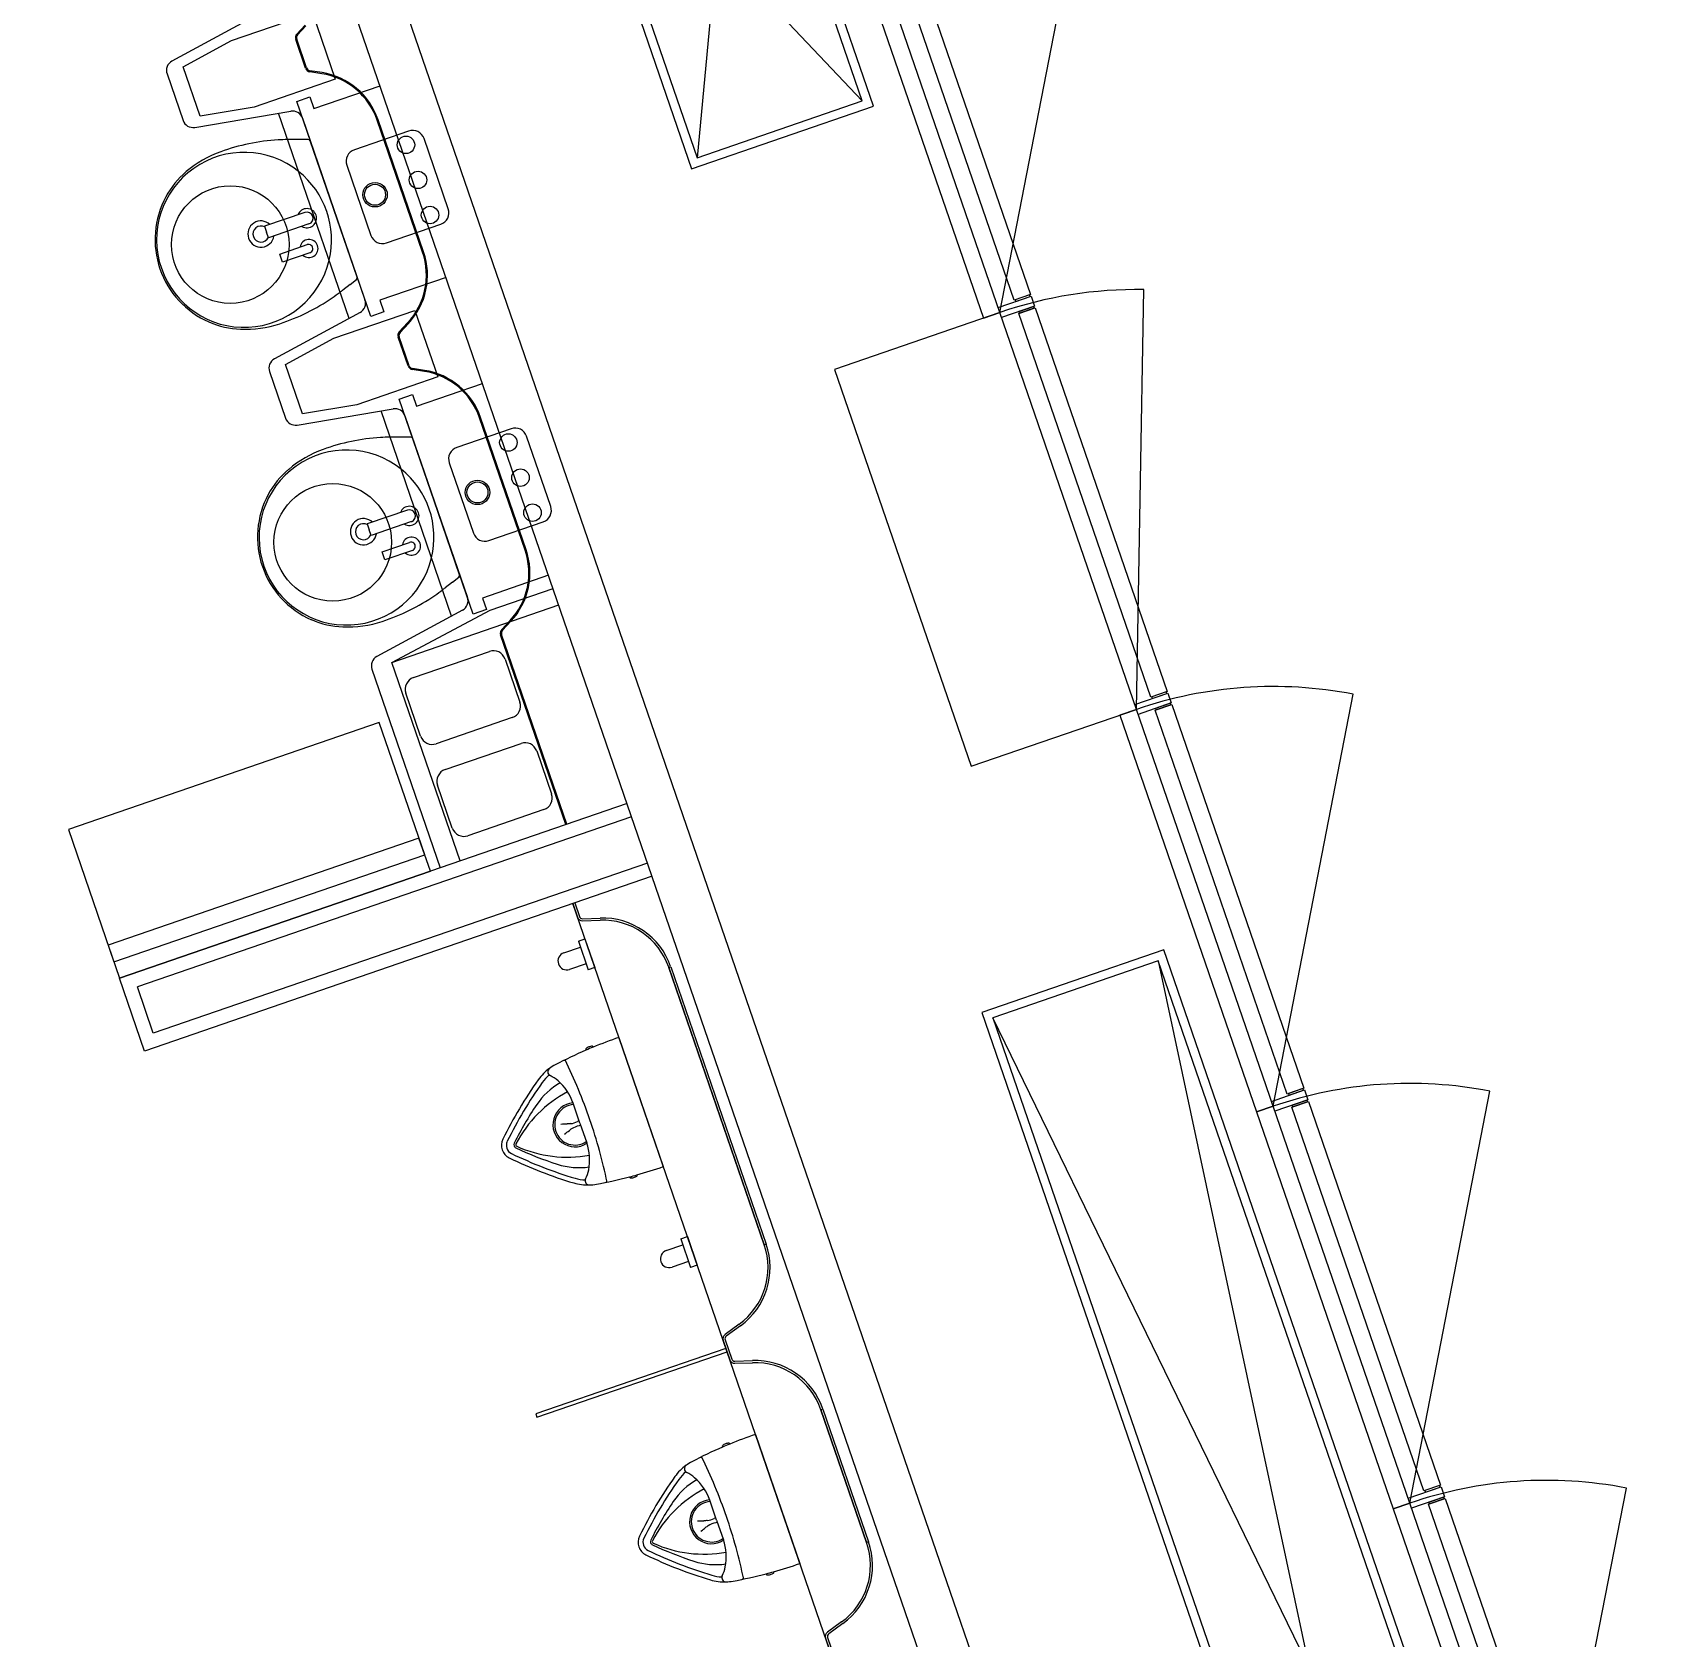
# Model space of a CAD drawing. Extents: x 809431 to 809707, y 818703 to 819368.
# Drawn here: x 809657.835 to 809662.531, y 818747.394 to 818751.983 of the extents above; entities that cross this region are included whole.
import ezdxf

# ---------------------------------------------------------------- set-up
doc = ezdxf.new("R2010")
doc.units = 0
for name, color, linetype in [('MAJ060__', 7, 'Continuous'), ('MAJ221__', 7, 'Continuous'), ('MAJ322__', 7, 'Continuous'), ('MAJ325__', 7, 'Continuous'), ('MAJ342__', 7, 'Continuous'), ('MAJ421__', 7, 'Continuous'), ('MAJ570__', 7, 'Continuous'), ('MAJ581__', 7, 'Continuous'), ('MAJ740__', 7, 'Continuous')]:
    doc.layers.add(name, color=color, linetype=linetype)

msp = doc.modelspace()

# ---------------------------------------------------------------- linework, layer by layer
at = {"layer": 'MAJ060__'}
for p, q in [((809659.1428, 818750.3326), (809659.3224, 818750.3944)), ((809658.8612, 818750.1828), (809659.3387, 818750.3472))]:
    msp.add_line(p, q, dxfattribs=at)
for points in [[(809658.9091, 818751.7021), (809658.7541, 818751.6487)], [(809659.0226, 818751.4799), (809658.9536, 818751.6804)], [(809658.7324, 818751.6042), (809658.8014, 818751.4038)], [(809658.8459, 818751.3821), (809659.001, 818751.4355)], [(809659.2022, 818750.8511), (809659.0471, 818750.7977)], [(809659.3157, 818750.629), (809659.2466, 818750.8294)], [(809659.0254, 818750.7532), (809659.0944, 818750.5528)], [(809659.1389, 818750.5311), (809659.294, 818750.5845)], [(809659.0566, 818749.6154), (809658.8612, 818750.1828), (809659.1428, 818750.3326)], [(809658.923, 818750.1396), (809659.1405, 818750.2144)], [(809659.185, 818750.1927), (809659.2273, 818750.0698)], [(809658.9437, 818749.9722), (809658.9013, 818750.0951)], [(809659.2056, 818750.0253), (809658.9881, 818749.9505)], [(809659.0136, 818749.8767), (809659.231, 818749.9516)], [(809659.2755, 818749.9299), (809659.3178, 818749.8069)], [(809659.0342, 818749.7093), (809658.9919, 818749.8322)], [(809659.2961, 818749.7625), (809659.0787, 818749.6876)]]:
    msp.add_lwpolyline(points, dxfattribs=at)
for centre, radius in [((809658.9016, 818751.6625), 0.025), ((809658.8132, 818751.5199), 0.035), ((809658.8132, 818751.5199), 0.03), ((809658.9361, 818751.5623), 0.025), ((809658.9706, 818751.462), 0.025), ((809659.1946, 818750.8115), 0.025), ((809659.1062, 818750.669), 0.035), ((809659.2291, 818750.7113), 0.025), ((809659.1062, 818750.669), 0.03), ((809659.2637, 818750.6111), 0.025)]:
    msp.add_circle(centre, radius, dxfattribs=at)
for centre, start, end in [((809658.9205, 818751.669), 19, 109), ((809658.7655, 818751.6156), 109, 199), ((809658.9896, 818751.4686), 289, 19), ((809658.8345, 818751.4152), 199, 289), ((809659.2135, 818750.818), 19, 109), ((809659.0585, 818750.7646), 109, 199), ((809659.2826, 818750.6176), 289, 19), ((809659.1275, 818750.5642), 199, 289), ((809659.1519, 818750.1814), 19, 109), ((809658.9344, 818750.1065), 109, 199), ((809659.1942, 818750.0584), 289, 19), ((809658.9768, 818749.9836), 199, 289), ((809659.2424, 818749.9185), 19, 109), ((809659.025, 818749.8436), 109, 199), ((809659.2847, 818749.7955), 289, 19), ((809659.0673, 818749.7207), 199, 289)]:
    msp.add_arc(centre, 0.035, start, end, dxfattribs=at)
at = {"layer": 'MAJ221__'}
for p, q in [((809662.5314, 818741.5048), (809657.9214, 818754.8934)), ((809662.3535, 818741.5916), (809657.8346, 818754.7154)), ((809659.5471, 818749.742), (809658.1335, 818749.2553)), ((809659.5927, 818749.6096), (809658.1791, 818749.1229)), ((809658.1791, 818749.1229), (809658.1335, 818749.2553))]:
    msp.add_line(p, q, dxfattribs=at)
at = {"layer": 'MAJ322__'}
for p, q in [((809660.6002, 818751.1834), (809660.8292, 818752.3613)), ((809661.3816, 818748.9141), (809661.6105, 818750.0921)), ((809661.7722, 818747.7795), (809662.0012, 818748.9575)), ((809662.1629, 818746.6449), (809662.3919, 818747.8229))]:
    msp.add_line(p, q, dxfattribs=at)
for centre in [(809661.3816, 818748.9141), (809661.7722, 818747.7795), (809662.1629, 818746.6449)]:
    msp.add_arc(centre, 1.2, 79, 109, dxfattribs=at)
at = {"layer": 'MAJ325__'}
for points in [[(809660.6002, 818751.1834), (809660.2095, 818752.318), (809660.1622, 818752.3017), (809660.5529, 818751.1671)], [(809661.3816, 818748.9141), (809660.9909, 818750.0488), (809660.9436, 818750.0325), (809661.3343, 818748.8979)], [(809661.7722, 818747.7795), (809661.3816, 818748.9141), (809661.3343, 818748.8979), (809661.725, 818747.7632)], [(809662.1629, 818746.6449), (809661.7722, 818747.7795), (809661.725, 818747.7632), (809662.1156, 818746.6286)]]:
    msp.add_lwpolyline(points, close=True, dxfattribs=at)
at = {"layer": 'MAJ342__'}
for points in [[(809660.3106, 818752.3317), (809660.6882, 818751.2349), (809660.641, 818751.2186), (809660.2633, 818752.3154)], [(809660.6899, 818751.2301), (809660.6996, 818751.2018), (809660.6051, 818751.1692), (809660.5953, 818751.1976)], [(809660.687, 818751.2292), (809660.6854, 818751.2339), (809660.6438, 818751.2196), (809660.6454, 818751.2148)], [(809660.7013, 818751.197), (809661.0789, 818750.1002), (809661.0316, 818750.084), (809660.654, 818751.1808)], [(809660.6968, 818751.2008), (809660.6984, 818751.1961), (809660.6568, 818751.1817), (809660.6552, 818751.1865)], [(809661.0805, 818750.0955), (809661.0903, 818750.0671), (809660.9958, 818750.0346), (809660.986, 818750.063)], [(809661.0777, 818750.0945), (809661.0761, 818750.0993), (809661.0345, 818750.0849), (809661.0361, 818750.0802)], [(809661.0919, 818750.0624), (809661.4696, 818748.9656), (809661.4223, 818748.9493), (809661.0447, 818750.0461)], [(809661.0875, 818750.0662), (809661.0891, 818750.0614), (809661.0475, 818750.0471), (809661.0459, 818750.0518)], [(809661.4684, 818748.9599), (809661.4668, 818748.9646), (809661.4252, 818748.9503), (809661.4268, 818748.9456)], [(809661.4712, 818748.9609), (809661.481, 818748.9325), (809661.3864, 818748.9), (809661.3767, 818748.9283)], [(809661.4826, 818748.9278), (809661.8603, 818747.831), (809661.813, 818747.8147), (809661.4353, 818748.9115)], [(809661.4782, 818748.9315), (809661.4798, 818748.9268), (809661.4382, 818748.9125), (809661.4365, 818748.9172)], [(809661.8619, 818747.8263), (809661.8717, 818747.7979), (809661.7771, 818747.7653), (809661.7674, 818747.7937)], [(809661.8591, 818747.8253), (809661.8574, 818747.83), (809661.8158, 818747.8157), (809661.8175, 818747.811)], [(809661.8733, 818747.7932), (809662.251, 818746.6964), (809662.2037, 818746.6801), (809661.826, 818747.7769)], [(809661.8688, 818747.7969), (809661.8705, 818747.7922), (809661.8289, 818747.7779), (809661.8272, 818747.7826)]]:
    msp.add_lwpolyline(points, close=True, dxfattribs=at)
at = {"layer": 'MAJ421__'}
for p, q in [((809658.5895, 818751.9791), (809658.6134, 818752.0047)), ((809658.5917, 818751.9771), (809658.6156, 818752.0027)), ((809658.6148, 818751.8813), (809658.5863, 818751.964)), ((809658.6176, 818751.8823), (809658.5892, 818751.965)), ((809658.6617, 818751.8689), (809658.6271, 818751.8744)), ((809658.6612, 818751.8659), (809658.6266, 818751.8714)), ((809658.9493, 818751.3553), (809658.8191, 818751.7335)), ((809658.9521, 818751.3563), (809658.8219, 818751.7345)), ((809658.8826, 818751.1281), (809658.9065, 818751.1538)), ((809658.8848, 818751.1261), (809658.9086, 818751.1517)), ((809658.9078, 818751.0304), (809658.8793, 818751.113)), ((809658.9106, 818751.0313), (809658.8822, 818751.114)), ((809658.9543, 818751.0149), (809658.9196, 818751.0204)), ((809658.9547, 818751.0179), (809658.9201, 818751.0234)), ((809659.2423, 818750.5043), (809659.1121, 818750.8825)), ((809659.2451, 818750.5053), (809659.1149, 818750.8835)), ((809659.1756, 818750.2772), (809659.1995, 818750.3028)), ((809659.1778, 818750.2751), (809659.2017, 818750.3007)), ((809659.3591, 818749.7196), (809659.1724, 818750.2621)), ((809659.362, 818749.7206), (809659.1752, 818750.263)), ((809659.5341, 818749.7798), (809658.0827, 818749.2801)), ((809659.6057, 818749.5718), (809658.1543, 818749.0721)), ((809659.3788, 818749.4937), (809659.3922, 818749.4545)), ((809659.3844, 818749.4956), (809659.3979, 818749.4565)), ((809659.4067, 818749.4504), (809659.4568, 818749.4522)), ((809659.407, 818749.4444), (809659.457, 818749.4462)), ((809659.6531, 818749.3114), (809659.9262, 818748.5182)), ((809659.6587, 818749.3133), (809659.9318, 818748.5201)), ((809658.1543, 818749.0721), (809658.0827, 818749.2801)), ((809659.8546, 818748.2913), (809659.8141, 818748.2618)), ((809659.8582, 818748.2864), (809659.8177, 818748.257)), ((809659.8088, 818748.2448), (809659.8278, 818748.1896)), ((809659.8144, 818748.2468), (809659.8335, 818748.1916)), ((809659.8423, 818748.1855), (809659.8923, 818748.1873)), ((809659.8425, 818748.1795), (809659.8925, 818748.1813)), ((809660.0886, 818748.0465), (809660.2192, 818747.6672)), ((809660.0943, 818748.0485), (809660.2249, 818747.6692)), ((809660.1476, 818747.4403), (809660.1072, 818747.4109)), ((809660.1512, 818747.4354), (809660.1107, 818747.406)), ((809660.1018, 818747.3939), (809660.1208, 818747.3387)), ((809660.1075, 818747.3958), (809660.1265, 818747.3406))]:
    msp.add_line(p, q, dxfattribs=at)
for centre, radius, start, end in [((809658.6005, 818751.9689), 0.015, 137, 199), ((809658.6005, 818751.9689), 0.012, 137, 199), ((809658.629, 818751.8862), 0.015, 199, 261), ((809658.629, 818751.8862), 0.012, 199, 261), ((809658.63, 818751.6684), 0.2, 19, 81), ((809658.63, 818751.6684), 0.203, 19, 81), ((809658.7602, 818751.2902), 0.2, 317, 19), ((809658.7602, 818751.2902), 0.203, 317, 19), ((809658.8935, 818751.1179), 0.015, 137, 199), ((809658.8935, 818751.1179), 0.012, 137, 199), ((809658.922, 818751.0352), 0.015, 199, 261), ((809658.922, 818751.0352), 0.012, 199, 261), ((809658.923, 818750.8174), 0.2, 19, 81), ((809658.923, 818750.8174), 0.203, 19, 81), ((809659.0532, 818750.4392), 0.2, 317, 19), ((809659.0532, 818750.4392), 0.203, 317, 19), ((809659.1865, 818750.2669), 0.015, 137, 199), ((809659.1865, 818750.2669), 0.012, 137, 199), ((809659.4064, 818749.4594), 0.015, 199, 272), ((809659.4064, 818749.4594), 0.009, 199, 272), ((809659.4639, 818749.2463), 0.206, 19, 92), ((809659.4639, 818749.2463), 0.2, 19, 92), ((809659.7371, 818748.4531), 0.2, 306, 19), ((809659.7371, 818748.4531), 0.206, 306, 19), ((809659.823, 818748.2497), 0.015, 126, 199), ((809659.823, 818748.2497), 0.009, 126, 199), ((809659.842, 818748.1945), 0.015, 199, 272), ((809659.842, 818748.1945), 0.009, 199, 272), ((809659.8995, 818747.9814), 0.206, 19, 92), ((809659.8995, 818747.9814), 0.2, 19, 92), ((809660.0301, 818747.6021), 0.2, 306, 19), ((809660.0301, 818747.6021), 0.206, 306, 19), ((809660.116, 818747.3987), 0.015, 126, 199), ((809660.116, 818747.3987), 0.009, 126, 199)]:
    msp.add_arc(centre, radius, start, end, dxfattribs=at)
at = {"layer": 'MAJ570__'}
for p, q in [((809659.8487, 818752.8284), (809659.7341, 818751.6255)), ((809659.3759, 818752.6656), (809660.2068, 818751.7883)), ((809661.0533, 818749.3299), (809661.9154, 818745.2905)), ((809662.3881, 818745.4533), (809660.5805, 818749.1671))]:
    msp.add_line(p, q, dxfattribs=at)
for points in [[(809659.7186, 818751.5937), (809660.2386, 818751.7728), (809659.8642, 818752.8601), (809659.3442, 818752.6811)], [(809659.7341, 818751.6255), (809660.2068, 818751.7883), (809659.8487, 818752.8284), (809659.3759, 818752.6656)], [(809661.8999, 818745.2587), (809662.4199, 818745.4378), (809661.0688, 818749.3617), (809660.5488, 818749.1826)], [(809661.9154, 818745.2905), (809662.3881, 818745.4533), (809661.0533, 818749.3299), (809660.5805, 818749.1671)]]:
    msp.add_lwpolyline(points, close=True, dxfattribs=at)
at = {"layer": 'MAJ581__'}
msp.add_line((809660.9909, 818750.0488), (809661.0118, 818751.2486), dxfattribs=at)
msp.add_lwpolyline([(809660.9909, 818750.0488), (809660.6002, 818751.1834), (809660.1274, 818751.0206), (809660.5181, 818749.886)], close=True, dxfattribs=at)
msp.add_arc((809660.9909, 818750.0488), 1.2, 89, 109, dxfattribs=at)
at = {"layer": 'MAJ740__'}
for p, q in [((809658.4774, 818752.0345), (809658.2324, 818751.9017)), ((809658.4023, 818751.9606), (809658.6341, 818752.0404)), ((809658.6341, 818752.0404), (809658.6994, 818751.8505)), ((809658.2643, 818751.8857), (809658.4023, 818751.9606)), ((809658.3128, 818751.7447), (809658.2643, 818751.8857)), ((809658.2183, 818751.8655), (809658.2642, 818751.7324)), ((809658.6994, 818751.8505), (809658.4677, 818751.7707)), ((809658.2975, 818751.7125), (809658.5723, 818751.7587)), ((809658.4677, 818751.7707), (809658.3128, 818751.7447)), ((809658.7393, 818751.1666), (809658.5374, 818751.7528)), ((809658.6057, 818751.7389), (809658.7845, 818751.2196)), ((809658.5996, 818751.678), (809658.573, 818751.6779)), ((809658.6223, 818751.6781), (809658.5996, 818751.678)), ((809658.7622, 818751.2844), (809658.628, 818751.6741)), ((809658.7422, 818751.2638), (809658.7212, 818751.2476)), ((809658.7422, 818751.2638), (809658.7602, 818751.2777)), ((809658.7704, 818751.1835), (809658.5254, 818751.0507)), ((809658.6954, 818751.1096), (809658.9271, 818751.1894)), ((809658.9271, 818751.1894), (809658.9925, 818750.9995)), ((809658.5573, 818751.0348), (809658.6954, 818751.1096)), ((809658.6058, 818750.8937), (809658.5573, 818751.0348)), ((809658.5114, 818751.0146), (809658.5572, 818750.8814)), ((809658.9925, 818750.9995), (809658.7607, 818750.9198)), ((809658.5905, 818750.8616), (809658.8653, 818750.9077)), ((809658.7607, 818750.9198), (809658.6058, 818750.8937)), ((809659.0323, 818750.3157), (809658.8304, 818750.9019)), ((809658.8987, 818750.8879), (809659.0775, 818750.3687)), ((809658.8926, 818750.8271), (809658.8661, 818750.827)), ((809658.9153, 818750.8272), (809658.8926, 818750.8271)), ((809659.0552, 818750.4335), (809658.921, 818750.8231)), ((809659.0352, 818750.4129), (809659.0532, 818750.4268)), ((809659.0352, 818750.4129), (809659.0142, 818750.3966)), ((809659.0634, 818750.3325), (809658.8184, 818750.1997)), ((809658.8044, 818750.1636), (809658.9998, 818749.5959)), ((809660.6745, 818745.7305), (809659.3788, 818749.4937)), ((809659.3947, 818749.386), (809659.4136, 818749.3925)), ((809659.3947, 818749.386), (809659.4227, 818749.3047)), ((809659.4136, 818749.3925), (809659.4416, 818749.3112)), ((809659.3533, 818749.3527), (809659.4005, 818749.369)), ((809659.4168, 818749.3217), (809659.3695, 818749.3054)), ((809659.4416, 818749.3112), (809659.4227, 818749.3047)), ((809659.5106, 818749.1107), (809659.6376, 818748.742)), ((809659.4158, 818749.0764), (809659.4165, 818749.0747)), ((809659.4368, 818749.0832), (809659.4362, 818749.0846)), ((809659.3992, 818748.8661), (809659.3796, 818748.9229)), ((809659.3946, 818748.8717), (809659.3925, 818748.8707)), ((809659.3969, 818748.8728), (809659.3946, 818748.8717)), ((809659.3447, 818748.8635), (809659.3495, 818748.8638)), ((809659.3495, 818748.8638), (809659.3536, 818748.8639)), ((809659.3536, 818748.8639), (809659.3577, 818748.8639)), ((809659.3546, 818748.8347), (809659.3586, 818748.8374)), ((809659.3577, 818748.8639), (809659.3625, 818748.8638)), ((809659.3586, 818748.8374), (809659.3619, 818748.8398)), ((809659.3619, 818748.8398), (809659.3651, 818748.8423)), ((809659.3654, 818748.864), (809659.3625, 818748.8638)), ((809659.3651, 818748.8423), (809659.3689, 818748.8454)), ((809659.3678, 818748.8641), (809659.3654, 818748.864)), ((809659.3702, 818748.8643), (809659.3678, 818748.8641)), ((809659.3712, 818748.847), (809659.3689, 818748.8454)), ((809659.3725, 818748.8646), (809659.3702, 818748.8643)), ((809659.3732, 818748.8484), (809659.3712, 818748.847)), ((809659.3752, 818748.8497), (809659.3732, 818748.8484)), ((809659.399, 818748.8589), (809659.3967, 818748.8584)), ((809659.4015, 818748.8594), (809659.399, 818748.8589)), ((809659.3992, 818748.8661), (809659.4187, 818748.8094)), ((809659.5412, 818748.7125), (809659.5417, 818748.7107)), ((809659.5629, 818748.7168), (809659.5624, 818748.7183)), ((809659.6877, 818748.535), (809659.7066, 818748.5415)), ((809659.7066, 818748.5415), (809659.7346, 818748.4602)), ((809659.6463, 818748.5017), (809659.6936, 818748.518)), ((809659.6877, 818748.535), (809659.7157, 818748.4537)), ((809659.7098, 818748.4707), (809659.6626, 818748.4545)), ((809659.7346, 818748.4602), (809659.7157, 818748.4537)), ((809659.9013, 818747.9761), (809660.0283, 818747.6074)), ((809659.8065, 818747.9418), (809659.8072, 818747.94)), ((809659.8275, 818747.9486), (809659.8269, 818747.95)), ((809659.7899, 818747.7315), (809659.7703, 818747.7882)), ((809659.7354, 818747.7289), (809659.7402, 818747.7292)), ((809659.7402, 818747.7292), (809659.7443, 818747.7293)), ((809659.7443, 818747.7293), (809659.7484, 818747.7293)), ((809659.7453, 818747.7), (809659.7493, 818747.7028)), ((809659.7484, 818747.7293), (809659.7532, 818747.7292)), ((809659.7493, 818747.7028), (809659.7526, 818747.7052)), ((809659.7526, 818747.7052), (809659.7558, 818747.7077)), ((809659.756, 818747.7293), (809659.7532, 818747.7292)), ((809659.7558, 818747.7077), (809659.7596, 818747.7107)), ((809659.7585, 818747.7295), (809659.756, 818747.7293)), ((809659.7609, 818747.7297), (809659.7585, 818747.7295)), ((809659.7619, 818747.7124), (809659.7596, 818747.7107)), ((809659.7632, 818747.73), (809659.7609, 818747.7297)), ((809659.7639, 818747.7138), (809659.7619, 818747.7124)), ((809659.7659, 818747.7151), (809659.7639, 818747.7138)), ((809659.7853, 818747.7371), (809659.7831, 818747.7361)), ((809659.7876, 818747.7382), (809659.7853, 818747.7371)), ((809659.7897, 818747.7243), (809659.7874, 818747.7238)), ((809659.7922, 818747.7248), (809659.7897, 818747.7243)), ((809659.7899, 818747.7315), (809659.8094, 818747.6748)), ((809659.9319, 818747.5779), (809659.9324, 818747.5761)), ((809659.9536, 818747.5822), (809659.9531, 818747.5836))]:
    msp.add_line(p, q, dxfattribs=at)
for points in [[(809659.0164, 818751.2832), (809658.8273, 818751.2181), (809658.8387, 818751.185), (809658.8009, 818751.172), (809658.5893, 818751.7866), (809658.6271, 818751.7996), (809658.6385, 818751.7665), (809658.8276, 818751.8316)], [(809658.6128, 818751.4694), (809658.4974, 818751.4297), (809658.5031, 818751.4132)], [(809658.6242, 818751.4363), (809658.5088, 818751.3966), (809658.5031, 818751.4132)], [(809658.6269, 818751.3541), (809658.5485, 818751.3271), (809658.5405, 818751.3503), (809658.6189, 818751.3773)], [(809659.3094, 818750.4322), (809659.1203, 818750.3671), (809659.1317, 818750.334), (809659.0939, 818750.321), (809658.8823, 818750.9356), (809658.9201, 818750.9486), (809658.9315, 818750.9155), (809659.1206, 818750.9806)], [(809658.9058, 818750.6185), (809658.7904, 818750.5788), (809658.7961, 818750.5622)], [(809658.9172, 818750.5854), (809658.8018, 818750.5457), (809658.7961, 818750.5622)], [(809658.9199, 818750.5032), (809658.8415, 818750.4762), (809658.8335, 818750.4993), (809658.9119, 818750.5263)]]:
    msp.add_lwpolyline(points, dxfattribs=at)
for points in [[(809658.0664, 818749.3274), (809658.9552, 818749.6334), (809658.825, 818750.0116), (809657.9362, 818749.7056)], [(809658.0827, 818749.2801), (809658.9715, 818749.5861), (809658.9389, 818749.6807), (809658.0501, 818749.3746)], [(809659.9262, 818748.5182), (809659.653, 818749.3114), (809659.6587, 818749.3133), (809659.9318, 818748.5201)], [(809659.8166, 818748.222), (809659.273, 818748.0348), (809659.2762, 818748.0253), (809659.8199, 818748.2125)], [(809660.2192, 818747.6672), (809660.0886, 818748.0465), (809660.0943, 818748.0485), (809660.2249, 818747.6692)]]:
    msp.add_lwpolyline(points, close=True, dxfattribs=at)
for centre in [(809658.3993, 818751.3774), (809658.6923, 818750.5264)]:
    msp.add_circle(centre, 0.1681, dxfattribs=at)
for centre, radius, start, end in [((809658.2467, 818751.8753), 0.03, 118.4623, 199), ((809658.5773, 818751.7291), 0.03, 19, 99.5377), ((809658.2926, 818751.7421), 0.03, 199, 279.5377), ((809658.4387, 818751.391), 0.2501, 51.3809, 346.6191), ((809658.4805, 818751.341), 0.3208, 109.8088, 130.2166), ((809658.5721, 818751.0866), 0.5912, 93.5235, 109.8087), ((809658.576, 818751.0233), 0.6546, 91.1165, 93.5235), ((809658.576, 818751.0233), 0.6546, 90.2582, 91.1165), ((809658.6223, 818751.6721), 0.006, 19, 90.2023), ((809658.4341, 818751.3958), 0.249, 130.2166, 151.6607), ((809658.4387, 818751.391), 0.2501, 346.6191, 51.3809), ((809658.4414, 818751.3919), 0.2573, 151.6607, 198.9998), ((809658.6185, 818751.4529), 0.0275, 19, 159.4788), ((809658.6185, 818751.4529), 0.0275, 238.5212, 19), ((809658.6185, 818751.4529), 0.0175, 19, 109), ((809658.6185, 818751.4529), 0.0175, 289, 19), ((809658.4871, 818751.4076), 0.0375, 46.8189, 351.1827), ((809658.4871, 818751.4076), 0.023, 61.3264, 336.6737), ((809658.6244, 818751.3662), 0.0259, 227.2201, 170.78), ((809658.623, 818751.3658), 0.0122, 288.601, 109.399), ((809658.4414, 818751.3919), 0.2573, 199.0002, 246.3393), ((809658.7565, 818751.2825), 0.006, 307.7977, 19), ((809658.3564, 818751.713), 0.5912, 288.1913, 304.4765), ((809658.3205, 818751.7652), 0.6546, 304.4765, 306.8835), ((809658.3205, 818751.7652), 0.6546, 306.8835, 307.7418), ((809658.7561, 818751.2099), 0.03, 298.4623, 19), ((809658.4381, 818751.3844), 0.249, 246.3393, 267.7834), ((809658.4408, 818751.4561), 0.3208, 267.7834, 288.1913), ((809658.5397, 818751.0243), 0.03, 118.4623, 199), ((809658.8703, 818750.8782), 0.03, 19, 99.5377), ((809658.5856, 818750.8912), 0.03, 199, 279.5377), ((809658.8651, 818750.2357), 0.5912, 93.5235, 109.8087), ((809658.869, 818750.1724), 0.6546, 91.1165, 93.5235), ((809658.869, 818750.1724), 0.6546, 90.2582, 91.1165), ((809658.9153, 818750.8212), 0.006, 19, 90.2023), ((809658.7317, 818750.54), 0.2501, 51.3809, 346.6191), ((809658.7735, 818750.49), 0.3208, 109.8088, 130.2166), ((809658.7271, 818750.5449), 0.249, 130.2166, 151.6607), ((809658.7317, 818750.54), 0.2501, 346.6191, 51.3809), ((809658.7344, 818750.5409), 0.2573, 151.6607, 198.9998), ((809658.9115, 818750.6019), 0.0275, 19, 159.4788), ((809658.9115, 818750.6019), 0.0275, 238.5212, 19), ((809658.9115, 818750.6019), 0.0175, 19, 109), ((809658.9115, 818750.6019), 0.0175, 289, 19), ((809658.7801, 818750.5567), 0.0375, 46.8189, 351.1827), ((809658.7801, 818750.5567), 0.023, 61.3264, 336.6737), ((809658.9174, 818750.5153), 0.0259, 227.2201, 170.78), ((809658.916, 818750.5148), 0.0122, 288.601, 109.399), ((809658.7344, 818750.5409), 0.2573, 199.0002, 246.3393), ((809659.0495, 818750.4315), 0.006, 307.7977, 19), ((809658.6495, 818750.862), 0.5912, 288.1913, 304.4765), ((809658.6136, 818750.9143), 0.6546, 304.4765, 306.8835), ((809658.6136, 818750.9143), 0.6546, 306.8835, 307.7418), ((809659.0491, 818750.3589), 0.03, 298.4623, 19), ((809658.7311, 818750.5334), 0.249, 246.3393, 267.7834), ((809658.7339, 818750.6051), 0.3208, 267.7834, 288.1913), ((809658.8327, 818750.1734), 0.03, 118.4623, 199), ((809659.3614, 818749.3291), 0.025, 109.0001, 289.0001), ((809659.9108, 818747.9265), 1.25, 108.6711, 112.2836), ((809659.9108, 818747.9265), 1.25, 113.2922, 117.7481), ((809659.4177, 818749.0771), 0.002, 130.625, 201.8756), ((809659.4359, 818749.0559), 0.03, 111.8756, 130.625), ((809659.9108, 818747.9265), 1.25, 112.2836, 113.2922), ((809659.4359, 818749.0559), 0.03, 93.1263, 111.8756), ((809659.4344, 818749.0839), 0.002, 21.8756, 93.1263), ((809659.394, 818748.9089), 0.14, 125.804, 144.5192), ((809659.3191, 818749.0127), 0.012, 125.804, 244.4047), ((809659.394, 818748.9089), 0.14, 117.7481, 125.804), ((809659.3543, 818749.0402), 0.005, 25.8851, 116.5458), ((809658.0093, 818748.3875), 1.5, 19, 26.0781), ((809660.2572, 818748.2936), 1.2, 144.5192, 153.9718), ((809660.2572, 818748.2936), 1.186, 144.5192, 153.9718), ((809659.4414, 818748.8071), 0.2, 119.5315, 145.9995), ((809659.394, 818748.9089), 0.126, 131.1441, 144.5192), ((809659.2707, 818748.9117), 0.1, 48.8526, 64.4047), ((809659.2378, 818748.874), 0.15, 19, 48.8526), ((809660.1046, 818748.3598), 1, 145.9995, 153.3052), ((809659.5263, 818748.6451), 0.35, 117.6384, 152.47), ((809659.385, 818748.8613), 0.063, 95.2303, 302.7697), ((809659.385, 818748.8613), 0.058, 94.0119, 199), ((809659.3691, 818748.9116), 0.0471, 274.1417, 299.7431), ((809658.0093, 818748.3875), 1.5, 11.9219, 19), ((809659.385, 818748.8613), 0.058, 199, 303.9881), ((809659.4126, 818748.7884), 0.0718, 102.7918, 121.3421), ((809659.2148, 818748.8026), 0.04, 153.9718, 199), ((809659.2148, 818748.8026), 0.04, 199, 244.0282), ((809659.2148, 818748.8026), 0.026, 153.9718, 199), ((809659.2148, 818748.8026), 0.026, 199, 244.0282), ((809659.7228, 818749.8455), 1.186, 244.0282, 253.4808), ((809659.2202, 818748.8045), 0.01, 153.3052, 199), ((809659.2202, 818748.8045), 0.01, 199, 244.6948), ((809659.2204, 818748.8046), 0.005, 152.47, 199), ((809659.2204, 818748.8046), 0.005, 199, 245.53), ((809659.6433, 818749.6995), 1, 244.6948, 252.0005), ((809659.3633, 818749.1186), 0.35, 245.53, 280.3616), ((809659.2769, 818748.7606), 0.15, 349.1474, 19), ((809659.7228, 818749.8455), 1.2, 244.0282, 253.4808), ((809659.3961, 818748.9387), 0.2, 252.0005, 278.4685), ((809659.326, 818748.7512), 0.1, 333.5953, 349.1474), ((809659.2238, 818749.9215), 1.25, 285.7164, 289.3289), ((809659.4214, 818748.8293), 0.14, 253.4808, 272.196), ((809659.4214, 818748.8293), 0.126, 253.4808, 266.8559), ((809659.4263, 818748.7013), 0.012, 153.5953, 272.196), ((809659.4214, 818748.8293), 0.14, 272.196, 280.2519), ((809659.2238, 818749.9215), 1.25, 280.2519, 284.7078), ((809659.471, 818748.7013), 0.005, 281.4542, 12.1149), ((809659.2238, 818749.9215), 1.25, 284.7078, 285.7164), ((809659.5437, 818748.7112), 0.002, 196.1244, 267.375), ((809659.5449, 818748.7392), 0.03, 267.375, 286.1244), ((809659.5449, 818748.7392), 0.03, 286.1244, 304.8737), ((809659.561, 818748.7162), 0.002, 304.8737, 16.1244), ((809659.6544, 818748.4781), 0.025, 109.0001, 289.0001), ((809660.3015, 818746.7919), 1.25, 108.6711, 112.2836), ((809660.3015, 818746.7919), 1.25, 113.2922, 117.7481), ((809659.8084, 818747.9425), 0.002, 130.625, 201.8756), ((809659.8266, 818747.9213), 0.03, 111.8756, 130.625), ((809660.3015, 818746.7919), 1.25, 112.2836, 113.2922), ((809659.8266, 818747.9213), 0.03, 93.1263, 111.8756), ((809659.8251, 818747.9492), 0.002, 21.8756, 93.1263), ((809659.7847, 818747.7743), 0.14, 125.804, 144.5192), ((809659.7098, 818747.8781), 0.012, 125.804, 244.4047), ((809659.7847, 818747.7743), 0.14, 117.7481, 125.804), ((809659.745, 818747.9056), 0.005, 25.8851, 116.5458), ((809658.4, 818747.2529), 1.5, 19, 26.0781), ((809660.6478, 818747.159), 1.2, 144.5192, 153.9718), ((809660.6478, 818747.159), 1.186, 144.5192, 153.9718), ((809659.8321, 818747.6725), 0.2, 119.5315, 145.9995), ((809659.7847, 818747.7743), 0.126, 131.1441, 144.5192), ((809659.6614, 818747.7771), 0.1, 48.8526, 64.4047), ((809659.6285, 818747.7394), 0.15, 19, 48.8526), ((809659.917, 818747.5105), 0.35, 117.6384, 152.47), ((809659.7757, 818747.7266), 0.063, 95.2303, 302.7697), ((809660.4953, 818747.2251), 1, 145.9995, 153.3052), ((809659.7757, 818747.7266), 0.058, 94.0119, 199), ((809658.4, 818747.2529), 1.5, 11.9219, 19), ((809659.7757, 818747.7266), 0.058, 199, 303.9881), ((809659.7598, 818747.777), 0.0471, 274.1417, 299.7431), ((809659.8033, 818747.6537), 0.0718, 102.7918, 121.3421), ((809659.6055, 818747.668), 0.04, 153.9718, 199), ((809659.6055, 818747.668), 0.04, 199, 244.0282), ((809659.6055, 818747.668), 0.026, 153.9718, 199), ((809659.6055, 818747.668), 0.026, 199, 244.0282), ((809659.6109, 818747.6699), 0.01, 153.3052, 199), ((809659.6109, 818747.6699), 0.01, 199, 244.6948), ((809659.6111, 818747.67), 0.005, 152.47, 199), ((809659.6111, 818747.67), 0.005, 199, 245.53), ((809660.034, 818748.5649), 1, 244.6948, 252.0005), ((809659.754, 818747.984), 0.35, 245.53, 280.3616), ((809659.6676, 818747.6259), 0.15, 349.1474, 19), ((809660.1135, 818748.7109), 1.2, 244.0282, 253.4808), ((809660.1135, 818748.7109), 1.186, 244.0282, 253.4808), ((809659.7868, 818747.804), 0.2, 252.0005, 278.4685), ((809659.6145, 818748.7869), 1.25, 285.7164, 289.3289), ((809659.8121, 818747.6946), 0.14, 253.4808, 272.196), ((809659.8121, 818747.6946), 0.126, 253.4808, 266.8559), ((809659.817, 818747.5667), 0.012, 153.5953, 272.196), ((809659.7167, 818747.6165), 0.1, 333.5953, 349.1474), ((809659.8121, 818747.6946), 0.14, 272.196, 280.2519), ((809659.6145, 818748.7869), 1.25, 280.2519, 284.7078), ((809659.8617, 818747.5667), 0.005, 281.4542, 12.1149), ((809659.6145, 818748.7869), 1.25, 284.7078, 285.7164), ((809659.9343, 818747.5766), 0.002, 196.1244, 267.375), ((809659.9356, 818747.6046), 0.03, 267.375, 286.1244), ((809659.9356, 818747.6046), 0.03, 286.1244, 304.8737), ((809659.9516, 818747.5816), 0.002, 304.8737, 16.1244)]:
    msp.add_arc(centre, radius, start, end, dxfattribs=at)

doc.saveas('drawing.dxf')
